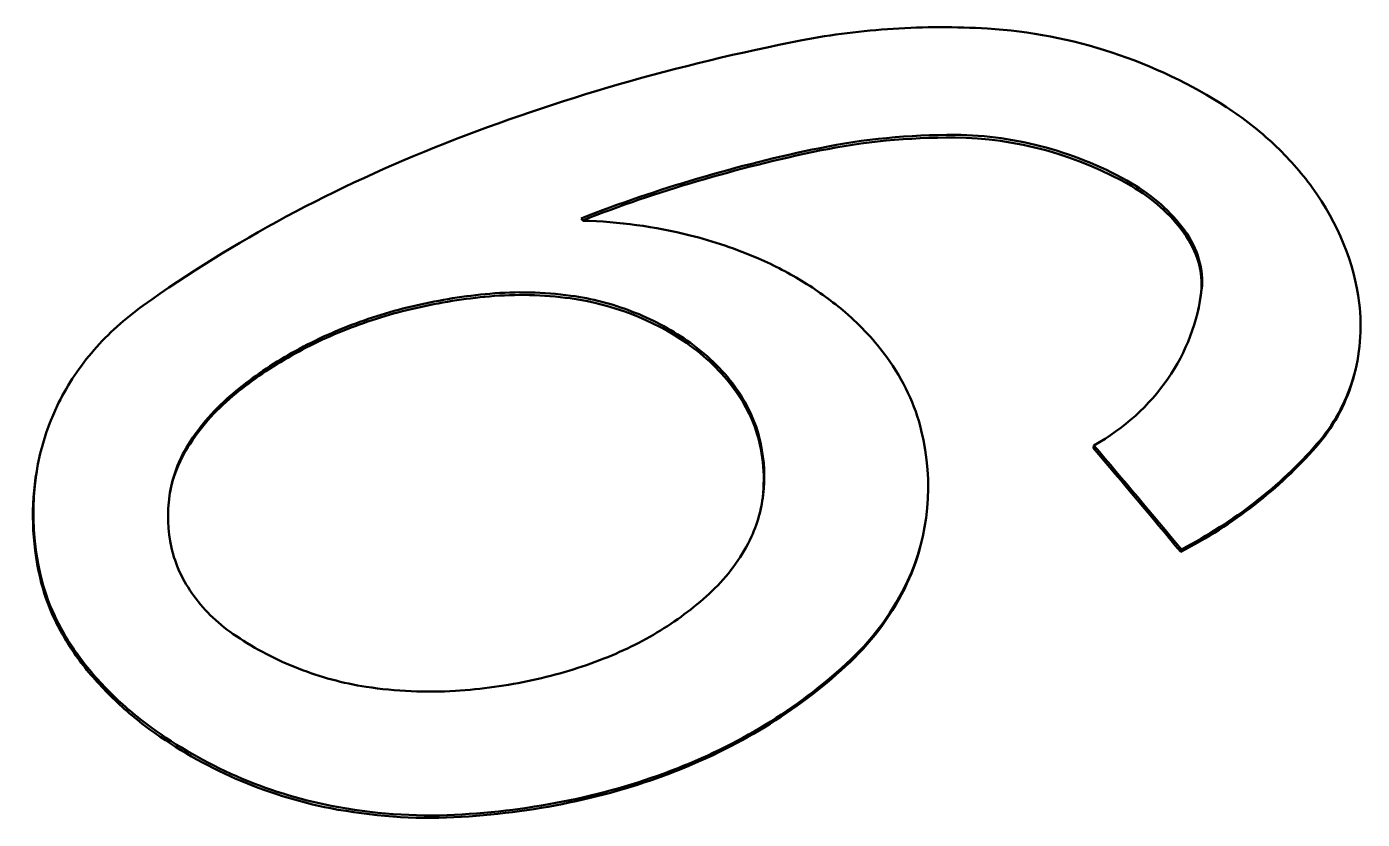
# Model space of a CAD drawing. Header units: millimetres. Extents: x -1259 to 2100, y -2965 to 1485.
# Drawn here: x 499.607 to 503.671, y 343.835 to 346.246 of the extents above; entities that cross this region are included whole.
import ezdxf

# ---------------------------------------------------------------- set-up
doc = ezdxf.new("R2010")
doc.units = ezdxf.units.MM
doc.header["$LTSCALE"] = 5
doc.layers.add('Visible (ISO)', color=7, linetype='Continuous', lineweight=50)

msp = doc.modelspace()

# ---------------------------------------------------------------- linework, layer by layer
at = {"layer": 'Visible (ISO)'}
for p, q in [((501.2945, 345.6633), (501.2999, 345.6562)), ((503.6507, 345.2059), (503.649, 345.1985)), ((502.8526, 344.9649), (502.8543, 344.9724)), ((499.6375, 344.8937), (499.6389, 344.902)), ((502.3318, 344.6876), (502.33, 344.6802)), ((503.1185, 344.6487), (503.1204, 344.6561))]:
    msp.add_line(p, q, dxfattribs=at)
for centre, major_axis, ratio, start_param, end_param in [((499.4402, 330.1786), (-10.8829, 21.8277), 0.451102, 5.194499, 5.213176), ((499.4402, 330.1785), (-10.8875, 21.8395), 0.451083, 5.19452, 5.213197)]:
    msp.add_ellipse(centre, major_axis=major_axis, ratio=ratio, start_param=start_param, end_param=end_param, dxfattribs=at)
for points, knots in [([(501.9668, 346.2053), (502.0569, 346.2228), (502.1494, 346.2345), (502.3382, 346.2464), (502.4342, 346.2465), (502.5303, 346.2407)], [0, 0, 0, 0, 0.0230219, 0.0230219, 0.0462328, 0.0462328, 0.0462328, 0.0462328]), ([(502.5303, 346.2407), (502.6587, 346.2329), (502.7871, 346.208), (503.0338, 346.1272), (503.1519, 346.0706), (503.2576, 346.0019)], [0, 0, 0, 0, 0.03098588, 0.03098588, 0.06270862, 0.06270862, 0.06270862, 0.06270862]), ([(500.8793, 345.8914), (501.0507, 345.9588), (501.2277, 346.0188), (501.5909, 346.1236), (501.777, 346.1684), (501.9668, 346.2053)], [0, 0, 0, 0, 0.04847981, 0.04847981, 0.09695798, 0.09695798, 0.09695798, 0.09695798]), ([(503.2576, 346.0019), (503.3097, 345.968), (503.358, 345.9301), (503.4454, 345.8482), (503.4847, 345.804), (503.5184, 345.7575)], [0, 0, 0, 0, 0.01567288, 0.01567288, 0.0314425, 0.0314425, 0.0314425, 0.0314425]), ([(502.9694, 345.7699), (502.8895, 345.8164), (502.8013, 345.8533), (502.6192, 345.9032), (502.5256, 345.9169), (502.4331, 345.9174)], [0, 0, 0, 0, 0.02301489, 0.02301489, 0.04547648, 0.04547648, 0.04547648, 0.04547648]), ([(500.8793, 345.8914), (500.7114, 345.8255), (500.5503, 345.7511), (500.2437, 345.5863), (500.0983, 345.4961), (499.9618, 345.3986)], [-0.09492566, -0.09492566, -0.09492566, -0.09492566, -0.0474614, -0.0474614, 0, 0, 0, 0]), ([(502.0209, 345.8775), (501.8944, 345.8514), (501.7702, 345.8204), (501.5277, 345.7489), (501.4094, 345.7084), (501.2945, 345.6633)], [0, 0, 0, 0, 0.03252708, 0.03252708, 0.0650073, 0.0650073, 0.0650073, 0.0650073]), ([(502.0195, 345.8694), (501.893, 345.8433), (501.7688, 345.8123), (501.5283, 345.7414), (501.412, 345.7016), (501.299, 345.6574)], [0, 0, 0, 0, 0.03252645, 0.03252645, 0.06446111, 0.06446111, 0.06446111, 0.06446111]), ([(503.1279, 345.6198), (503.1078, 345.6475), (503.0839, 345.6737), (503.0301, 345.7214), (503.0002, 345.7431), (502.9679, 345.762)], [0, 0, 0, 0, 0.00939816, 0.00939816, 0.01872129, 0.01872129, 0.01872129, 0.01872129]), ([(503.1295, 345.6276), (503.1094, 345.6553), (503.0855, 345.6815), (503.0317, 345.7293), (503.0018, 345.751), (502.9694, 345.7699)], [0, 0, 0, 0, 0.00940302, 0.00940302, 0.01873052, 0.01873052, 0.01873052, 0.01873052]), ([(501.6256, 345.6118), (501.6613, 345.6029), (501.6966, 345.5925), (501.7661, 345.5689), (501.8005, 345.5557), (501.834, 345.5411)], [0, 0, 0, 0, 0.00884915, 0.00884915, 0.01777172, 0.01777172, 0.01777172, 0.01777172]), ([(503.1822, 345.4468), (503.1858, 345.4769), (503.1827, 345.508), (503.1649, 345.5693), (503.1499, 345.5996), (503.1295, 345.6276)], [0, 0, 0, 0, 0.00937459, 0.00937459, 0.01888662, 0.01888662, 0.01888662, 0.01888662]), ([(501.834, 345.5411), (501.8826, 345.5201), (501.9291, 345.4957), (502.0173, 345.441), (502.059, 345.4106), (502.0973, 345.3778)], [0, 0, 0, 0, 0.0129396, 0.0129396, 0.02601913, 0.02601913, 0.02601913, 0.02601913]), ([(501.0165, 345.4342), (500.9399, 345.4274), (500.8648, 345.4155), (500.7196, 345.3821), (500.6497, 345.3605), (500.5831, 345.3344)], [0, 0, 0, 0, 0.01890344, 0.01890344, 0.03772929, 0.03772929, 0.03772929, 0.03772929]), ([(501.2612, 345.4202), (501.2199, 345.4257), (501.1784, 345.4291), (501.096, 345.431), (501.0552, 345.4298), (501.0151, 345.4262)], [0, 0, 0, 0, 0.01001187, 0.01001187, 0.01993527, 0.01993527, 0.01993527, 0.01993527]), ([(501.2626, 345.4282), (501.2213, 345.4338), (501.1798, 345.4371), (501.0974, 345.4391), (501.0566, 345.4378), (501.0165, 345.4342)], [0, 0, 0, 0, 0.01001334, 0.01001334, 0.0199376, 0.0199376, 0.0199376, 0.0199376]), ([(501.6161, 345.2922), (501.565, 345.3275), (501.5081, 345.3574), (501.3886, 345.4033), (501.3261, 345.4197), (501.2626, 345.4282)], [0, 0, 0, 0, 0.01572777, 0.01572777, 0.03111814, 0.03111814, 0.03111814, 0.03111814]), ([(502.8543, 344.9724), (502.9465, 345.0249), (503.0233, 345.0942), (503.0793, 345.1753), (503.1353, 345.2564), (503.1705, 345.3492), (503.1822, 345.4468)], [0.1352437, 0.1352437, 0.1352437, 0.1352437, 0.5152645, 0.5152645, 0.5152645, 0.8952854, 0.8952854, 0.8952854, 0.8952854]), ([(499.7042, 345.102), (499.7324, 345.159), (499.7686, 345.2131), (499.8551, 345.3127), (499.9052, 345.3582), (499.9618, 345.3986)], [0, 0, 0, 0, 0.01993021, 0.01993021, 0.03961266, 0.03961266, 0.03961266, 0.03961266]), ([(501.0151, 345.4262), (500.9385, 345.4193), (500.8634, 345.4074), (500.7182, 345.374), (500.6483, 345.3525), (500.5817, 345.3263)], [0, 0, 0, 0, 0.01890262, 0.01890262, 0.03772825, 0.03772825, 0.03772825, 0.03772825]), ([(502.0973, 345.3778), (502.1216, 345.3569), (502.1444, 345.335), (502.1868, 345.2894), (502.2063, 345.2656), (502.2241, 345.2411)], [0, 0, 0, 0, 0.00830531, 0.00830531, 0.01661038, 0.01661038, 0.01661038, 0.01661038]), ([(500.5817, 345.3263), (500.514, 345.2997), (500.4499, 345.2685), (500.33, 345.1974), (500.2744, 345.1577), (500.2239, 345.1143)], [0, 0, 0, 0, 0.01915482, 0.01915482, 0.03838797, 0.03838797, 0.03838797, 0.03838797]), ([(500.5831, 345.3344), (500.5154, 345.3078), (500.4513, 345.2766), (500.3314, 345.2055), (500.2758, 345.1658), (500.2253, 345.1223)], [0, 0, 0, 0, 0.01915495, 0.01915495, 0.03838881, 0.03838881, 0.03838881, 0.03838881]), ([(501.7601, 345.1441), (501.7409, 345.1703), (501.7189, 345.1954), (501.6702, 345.2424), (501.6434, 345.2643), (501.6146, 345.2843)], [0, 0, 0, 0, 0.00893917, 0.00893917, 0.01783182, 0.01783182, 0.01783182, 0.01783182]), ([(501.7617, 345.1519), (501.7425, 345.1782), (501.7205, 345.2033), (501.6717, 345.2503), (501.6449, 345.2722), (501.6161, 345.2922)], [0, 0, 0, 0, 0.00894383, 0.00894383, 0.01784083, 0.01784083, 0.01784083, 0.01784083]), ([(502.2241, 345.2411), (502.2494, 345.2062), (502.271, 345.1697), (502.3062, 345.0951), (502.3199, 345.0569), (502.3292, 345.0183)], [0, 0, 0, 0, 0.01184282, 0.01184282, 0.02362601, 0.02362601, 0.02362601, 0.02362601]), ([(501.8345, 344.9894), (501.8277, 345.0161), (501.8179, 345.0427), (501.793, 345.0945), (501.7778, 345.1198), (501.7601, 345.1441)], [0, 0, 0, 0, 0.00822802, 0.00822802, 0.01649548, 0.01649548, 0.01649548, 0.01649548]), ([(501.8361, 344.9971), (501.8293, 345.0239), (501.8195, 345.0504), (501.7946, 345.1023), (501.7794, 345.1276), (501.7617, 345.1519)], [0, 0, 0, 0, 0.00823204, 0.00823204, 0.01650377, 0.01650377, 0.01650377, 0.01650377]), ([(500.2239, 345.1143), (500.1968, 345.091), (500.1721, 345.066), (500.1276, 345.0131), (500.1078, 344.9852), (500.0906, 344.9561)], [0, 0, 0, 0, 0.01031366, 0.01031366, 0.0207162, 0.0207162, 0.0207162, 0.0207162]), ([(500.2253, 345.1223), (500.1982, 345.099), (500.1735, 345.0741), (500.129, 345.0211), (500.1092, 344.9932), (500.0921, 344.9641)], [0, 0, 0, 0, 0.01031451, 0.01031451, 0.02071853, 0.02071853, 0.02071853, 0.02071853]), ([(501.8123, 344.6952), (501.8335, 344.7416), (501.846, 344.791), (501.854, 344.8929), (501.8493, 344.9455), (501.8361, 344.9971)], [0, 0, 0, 0, 0.01556194, 0.01556194, 0.03143281, 0.03143281, 0.03143281, 0.03143281]), ([(500.0921, 344.9641), (500.0656, 344.919), (500.0489, 344.87), (500.0339, 344.7677), (500.0361, 344.7143), (500.0477, 344.6612)], [0, 0, 0, 0, 0.01609923, 0.01609923, 0.03254912, 0.03254912, 0.03254912, 0.03254912]), ([(503.5303, 344.9685), (503.4747, 344.905), (503.4119, 344.8459), (503.274, 344.7387), (503.199, 344.6906), (503.1185, 344.6487)], [0, 0, 0, 0, 0.02465044, 0.02465044, 0.04913544, 0.04913544, 0.04913544, 0.04913544]), ([(503.5321, 344.976), (503.4765, 344.9125), (503.4138, 344.8534), (503.2758, 344.7461), (503.2008, 344.6981), (503.1204, 344.6561)], [0, 0, 0, 0, 0.02465259, 0.02465259, 0.0491385, 0.0491385, 0.0491385, 0.0491385]), ([(500.0477, 344.6612), (500.0533, 344.636), (500.0619, 344.6109), (500.0847, 344.5618), (500.099, 344.5377), (500.1159, 344.5146)], [0, 0, 0, 0, 0.00782542, 0.00782542, 0.01569555, 0.01569555, 0.01569555, 0.01569555]), ([(501.7008, 344.5381), (501.7245, 344.5612), (501.7457, 344.5861), (501.783, 344.6386), (501.7991, 344.6664), (501.8123, 344.6952)], [0, 0, 0, 0, 0.00957053, 0.00957053, 0.01924018, 0.01924018, 0.01924018, 0.01924018]), ([(499.7633, 344.3346), (499.7353, 344.3731), (499.7115, 344.4133), (499.6733, 344.4949), (499.6587, 344.5365), (499.6491, 344.5783)], [0, 0, 0, 0, 0.0130941, 0.0130941, 0.02611627, 0.02611627, 0.02611627, 0.02611627]), ([(499.7618, 344.3268), (499.7338, 344.3653), (499.71, 344.4054), (499.6717, 344.487), (499.6572, 344.5286), (499.6476, 344.5704)], [0, 0, 0, 0, 0.01308712, 0.01308712, 0.02610276, 0.02610276, 0.02610276, 0.02610276]), ([(501.3631, 344.324), (501.4284, 344.3496), (501.4897, 344.3807), (501.603, 344.4525), (501.6548, 344.4933), (501.7008, 344.5381)], [0, 0, 0, 0, 0.01845273, 0.01845273, 0.03700357, 0.03700357, 0.03700357, 0.03700357]), ([(500.1159, 344.5146), (500.1326, 344.4915), (500.1521, 344.4695), (500.1955, 344.4284), (500.2194, 344.4092), (500.2452, 344.392)], [0, 0, 0, 0, 0.00784485, 0.00784485, 0.01564227, 0.01564227, 0.01564227, 0.01564227]), ([(500.2452, 344.392), (500.3031, 344.3532), (500.3669, 344.32), (500.5001, 344.2681), (500.5695, 344.249), (500.6398, 344.2384)], [0, 0, 0, 0, 0.01748606, 0.01748606, 0.03461082, 0.03461082, 0.03461082, 0.03461082]), ([(499.9848, 344.1154), (499.9411, 344.1473), (499.9004, 344.1819), (499.8263, 344.2553), (499.7927, 344.2943), (499.7633, 344.3346)], [0, 0, 0, 0, 0.01366494, 0.01366494, 0.02739637, 0.02739637, 0.02739637, 0.02739637]), ([(499.9831, 344.1077), (499.9394, 344.1396), (499.8988, 344.1742), (499.8247, 344.2476), (499.7911, 344.2865), (499.7618, 344.3268)], [0, 0, 0, 0, 0.01365808, 0.01365808, 0.02738224, 0.02738224, 0.02738224, 0.02738224]), ([(500.9114, 344.2261), (500.9912, 344.2313), (501.0695, 344.2421), (501.2209, 344.2749), (501.2939, 344.2968), (501.3631, 344.324)], [0, 0, 0, 0, 0.01968258, 0.01968258, 0.0392769, 0.0392769, 0.0392769, 0.0392769]), ([(502.1142, 344.3211), (502.0413, 344.2519), (501.96, 344.189), (501.7827, 344.0778), (501.6872, 344.0297), (501.5858, 343.9899)], [0, 0, 0, 0, 0.02882497, 0.02882497, 0.0575072, 0.0575072, 0.0575072, 0.0575072]), ([(500.6398, 344.2384), (500.6854, 344.2315), (500.7311, 344.2269), (500.8219, 344.2228), (500.867, 344.2232), (500.9114, 344.2261)], [0, 0, 0, 0, 0.01106722, 0.01106722, 0.02203981, 0.02203981, 0.02203981, 0.02203981]), ([(501.5858, 343.9899), (501.4822, 343.9492), (501.3729, 343.917), (501.146, 343.8697), (501.0285, 343.8548), (500.909, 343.8489)], [0, 0, 0, 0, 0.02930116, 0.02930116, 0.05874447, 0.05874447, 0.05874447, 0.05874447])]:
    msp.add_open_spline(points, degree=3, knots=knots, dxfattribs=at)
for points in [[(502.4331, 345.9174), (502.2916, 345.9181), (502.1529, 345.9046), (502.0209, 345.8775)], [(502.4317, 345.9093), (502.2902, 345.9101), (502.1515, 345.8966), (502.0195, 345.8694)], [(502.9679, 345.762), (502.8063, 345.8561), (502.6143, 345.9084), (502.4317, 345.9093)], [(503.5184, 345.7575), (503.5976, 345.6483), (503.6471, 345.5267), (503.6615, 345.4064)], [(501.2999, 345.6562), (501.4079, 345.6537), (501.5179, 345.6387), (501.6256, 345.6118)], [(503.1805, 345.4391), (503.1876, 345.4986), (503.1688, 345.5636), (503.1279, 345.6198)], [(503.1718, 345.3863), (503.1755, 345.4037), (503.1784, 345.4213), (503.1805, 345.4391)], [(501.6146, 345.2843), (501.5115, 345.3555), (501.3866, 345.4033), (501.2612, 345.4202)], [(503.6615, 345.4064), (503.6709, 345.3268), (503.6644, 345.2479), (503.6423, 345.1742)], [(503.649, 345.1985), (503.6465, 345.1878), (503.6436, 345.1772), (503.6405, 345.1666)], [(503.6405, 345.1666), (503.6186, 345.094), (503.5812, 345.0267), (503.5303, 344.9685)], [(503.6423, 345.1742), (503.6204, 345.1016), (503.583, 345.0342), (503.5321, 344.976)], [(499.6491, 344.5783), (499.6071, 344.7622), (499.6262, 344.9447), (499.7042, 345.102)], [(501.84, 344.7768), (501.8545, 344.845), (501.8528, 344.9176), (501.8345, 344.9894)], [(502.3292, 345.0183), (502.3673, 344.8598), (502.3526, 344.6988), (502.2874, 344.5598)], [(500.0906, 344.9561), (500.0678, 344.9171), (500.0519, 344.8749), (500.0433, 344.8307)], [(499.6476, 344.5704), (499.6225, 344.6803), (499.6193, 344.7898), (499.6374, 344.8937)], [(502.33, 344.6802), (502.3196, 344.6361), (502.3048, 344.5933), (502.2856, 344.5523)], [(502.2856, 344.5523), (502.2441, 344.464), (502.1854, 344.3832), (502.1123, 344.3137)], [(502.2874, 344.5598), (502.2459, 344.4715), (502.1873, 344.3907), (502.1142, 344.3211)], [(502.1123, 344.3137), (501.9661, 344.1748), (501.7865, 344.0621), (501.5839, 343.9825)], [(500.5316, 343.8689), (500.3356, 343.9067), (500.1429, 343.9911), (499.9831, 344.1077)], [(500.5334, 343.8764), (500.3374, 343.9142), (500.1446, 343.9987), (499.9848, 344.1154)], [(501.5839, 343.9825), (501.3769, 343.9013), (501.147, 343.8535), (500.9071, 343.8414)], [(500.9071, 343.8414), (500.7845, 343.8353), (500.6576, 343.8447), (500.5316, 343.8689)], [(500.909, 343.8489), (500.7863, 343.8427), (500.6594, 343.8521), (500.5334, 343.8764)]]:
    msp.add_open_spline(points, degree=3, dxfattribs=at)

doc.saveas('drawing.dxf')
